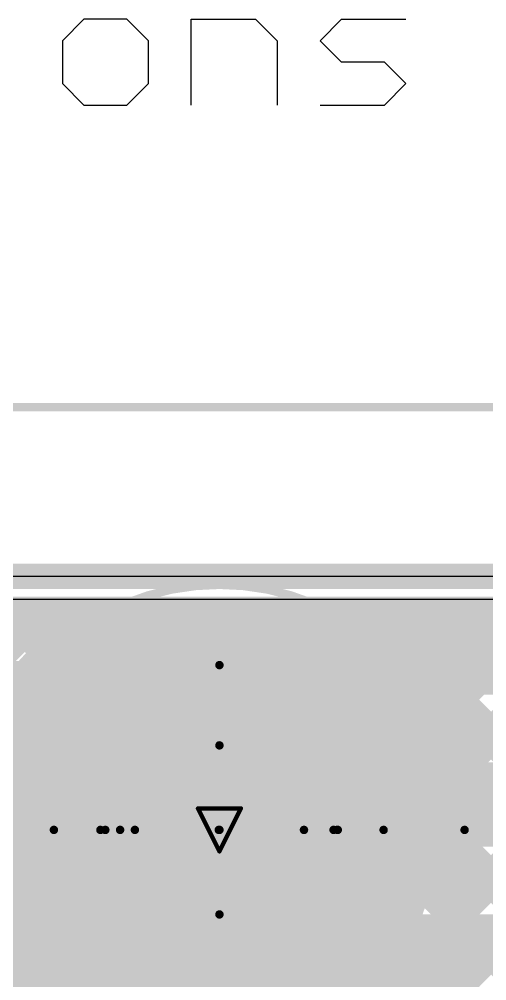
# Model space of a CAD drawing. Header units: millimetres. Extents: x 13 to 259, y -2 to 326.
# Drawn here: x 131.03 to 136.56, y 132.02 to 143.39 of the extents above; entities that cross this region are included whole.
import ezdxf

# ---------------------------------------------------------------- set-up
doc = ezdxf.new("R2010")
doc.units = ezdxf.units.MM
for name, color, linetype in [('BottomLayer', 5, 'Continuous'), ('BottomSolder', 6, 'Continuous'), ('ConnectLayer', 7, 'Continuous'), ('DrillDrawing', 1, 'Continuous'), ('Mechanical14', 56, 'Continuous'), ('Mechanical2', 216, 'Continuous'), ('Mechanical34', 56, 'Continuous'), ('Mechanical8', 56, 'Continuous'), ('Mechanical9', 56, 'Continuous'), ('MidLayer1', 16, 'Continuous'), ('MidLayer2', 76, 'Continuous'), ('MidLayer3', 90, 'Continuous'), ('MidLayer4', 156, 'Continuous'), ('MidLayer5', 130, 'Continuous'), ('MidLayer6', 216, 'Continuous'), ('MultiLayer', 9, 'Continuous'), ('TopLayer', 1, 'Continuous'), ('TopSolder', 216, 'Continuous')]:
    doc.layers.add(name, color=color, linetype=linetype)

# ---------------------------------------------------------------- blocks, each defined once
blk = doc.blocks.new('MTG270_500_187')
at = {"layer": 'BottomLayer', "const_width": 2.5}
blk.add_lwpolyline([(-1.25, 0, 1), (1.25, 0, 1)], format="xyb", close=True, dxfattribs=at)
at = {"layer": 'BottomSolder', "const_width": 2.602}
blk.add_lwpolyline([(-1.301, 0, 1), (1.301, 0, 1)], format="xyb", close=True, dxfattribs=at)
at = {"layer": 'MidLayer1', "const_width": 2.5}
blk.add_lwpolyline([(-1.25, 0, 1), (1.25, 0, 1)], format="xyb", close=True, dxfattribs=at)
at = {"layer": 'MidLayer2', "const_width": 2.5}
blk.add_lwpolyline([(-1.25, 0, 1), (1.25, 0, 1)], format="xyb", close=True, dxfattribs=at)
at = {"layer": 'MidLayer3', "const_width": 2.5}
blk.add_lwpolyline([(-1.25, 0, 1), (1.25, 0, 1)], format="xyb", close=True, dxfattribs=at)
at = {"layer": 'MidLayer4', "const_width": 2.5}
blk.add_lwpolyline([(-1.25, 0, 1), (1.25, 0, 1)], format="xyb", close=True, dxfattribs=at)
at = {"layer": 'MidLayer5', "const_width": 2.5}
blk.add_lwpolyline([(-1.25, 0, 1), (1.25, 0, 1)], format="xyb", close=True, dxfattribs=at)
at = {"layer": 'MidLayer6', "const_width": 2.5}
blk.add_lwpolyline([(-1.25, 0, 1), (1.25, 0, 1)], format="xyb", close=True, dxfattribs=at)
at = {"layer": 'MultiLayer', "const_width": 2.5}
blk.add_lwpolyline([(-1.25, 0, 1), (1.25, 0, 1)], format="xyb", close=True, dxfattribs=at)
at = {"layer": 'TopLayer', "const_width": 2.5}
blk.add_lwpolyline([(-1.25, 0, 1), (1.25, 0, 1)], format="xyb", close=True, dxfattribs=at)
at = {"layer": 'TopSolder', "const_width": 2.602}
blk.add_lwpolyline([(-1.301, 0, 1), (1.301, 0, 1)], format="xyb", close=True, dxfattribs=at)

msp = doc.modelspace()

# ---------------------------------------------------------------- linework, layer by layer
at = {"layer": 'ConnectLayer'}
msp.add_line((67.8, 136.8), (151.8, 136.8), dxfattribs=at)
msp.add_line((67.8, 136.8), (151.8, 136.8), dxfattribs=at)
at = {"layer": 'ConnectLayer', "const_width": 0.4}
for points in [[(90.1, 136.36), (151.36, 136.36)], [(90.1, 136.36), (151.36, 136.36)], [(114.637, 136.36), (132.031, 136.36)], [(114.637, 136.36), (132.031, 136.36)], [(126.683, 136.36), (131.083, 131.96)], [(126.869, 131.96), (131.269, 136.36)], [(127.532, 136.36), (131.932, 131.96)], [(127.717, 131.96), (132.117, 136.36)], [(128.38, 136.36), (132.78, 131.96)], [(128.566, 131.96), (132.966, 136.36)], [(129.229, 136.36), (133.629, 131.96)], [(129.414, 131.96), (133.814, 136.36)], [(130.077, 136.36), (131.002, 135.436)], [(130.077, 136.36), (131.002, 135.436)], [(130.077, 136.36), (134.477, 131.96)], [(130.263, 131.96), (134.663, 136.36)], [(130.514, 135.605), (131.269, 136.36)], [(130.514, 135.605), (131.269, 136.36)], [(130.926, 136.36), (131.391, 135.895)], [(130.926, 136.36), (131.391, 135.895)], [(130.926, 136.36), (135.326, 131.96)], [(131.111, 131.96), (135.511, 136.36)], [(131.4, 132.35), (131.4, 136.36)], [(131.774, 136.36), (131.868, 136.266)], [(131.774, 136.36), (131.868, 136.266)], [(131.774, 136.36), (138.194, 129.94)], [(131.96, 131.96), (136.36, 136.36)], [(131.96, 131.96), (136.36, 136.36)], [(132, 132.35), (132, 136.36)], [(132.6, 132.35), (132.6, 136.36)], [(132.623, 136.36), (139.043, 129.94)], [(132.809, 131.96), (137.209, 136.36)], [(133.2, 132.35), (133.2, 136.36)], [(133.471, 136.36), (139.891, 129.94)], [(133.657, 131.96), (138.057, 136.36)], [(133.8, 132.35), (133.8, 136.36)], [(134.32, 136.36), (140.74, 129.94)], [(134.4, 132.35), (134.4, 136.36)], [(134.506, 131.96), (138.906, 136.36)], [(134.769, 136.36), (151.36, 136.36)], [(134.769, 136.36), (151.36, 136.36)], [(134.874, 136.36), (144.3, 136.36)], [(134.874, 136.36), (144.3, 136.36)], [(134.874, 136.36), (144.3, 136.36)], [(134.874, 136.36), (144.3, 136.36)], [(135, 132.35), (135, 136.36)], [(135.169, 136.36), (138.36, 133.168)], [(135.169, 136.36), (138.36, 133.168)], [(135.169, 136.36), (141.589, 129.94)], [(135.216, 136.065), (135.511, 136.36)], [(135.216, 136.065), (135.511, 136.36)], [(135.354, 131.96), (139.754, 136.36)], [(135.6, 132.35), (135.6, 136.36)], [(135.643, 135.643), (136.36, 136.36)], [(135.643, 135.643), (136.36, 136.36)], [(135.643, 135.643), (136.36, 136.36)], [(135.643, 135.643), (136.36, 136.36)], [(135.916, 131.673), (140.603, 136.36)], [(135.98, 135.131), (137.209, 136.36)], [(135.98, 135.131), (137.209, 136.36)], [(136.017, 136.36), (138.66, 133.717)], [(136.017, 136.36), (138.66, 133.717)], [(136.017, 136.36), (142.437, 129.94)], [(136.081, 132.687), (139.754, 136.36)], [(136.081, 132.687), (139.754, 136.36)], [(136.2, 132.35), (136.2, 136.36)], [(68.24, 136.2), (151.36, 136.2)], [(68.24, 135.6), (151.36, 135.6)], [(136.213, 134.516), (137.247, 135.55)], [(136.213, 134.516), (137.247, 135.55)], [(133.328, 129.085), (139.506, 135.263)], [(136.016, 131.773), (139.506, 135.263)], [(68.24, 135), (151.36, 135)], [(128.086, 134.957), (132.523, 130.521)], [(136.303, 133.757), (137.473, 134.927)], [(136.303, 133.757), (137.473, 134.927)], [(68.24, 134.4), (151.36, 134.4)], [(136.229, 134.451), (145.468, 125.212)], [(136.229, 134.451), (145.468, 125.212)], [(68.24, 133.8), (151.36, 133.8)], [(136.291, 133.54), (147.853, 121.978)], [(136.291, 133.54), (147.853, 121.978)], [(68.24, 133.2), (151.36, 133.2)], [(136.141, 132.842), (145.636, 123.347)], [(136.141, 132.842), (145.636, 123.347)], [(111.689, 132.6), (151.36, 132.6)], [(111.939, 132.35), (146.59, 132.35)], [(135.866, 132.268), (144.56, 123.574)], [(135.866, 132.268), (144.56, 123.574)], [(122.839, 132.1), (131.047, 132.1)], [(130.943, 132.1), (132.523, 130.521)], [(125.699, 126.548), (131.135, 131.984)], [(125.699, 126.548), (131.135, 131.984)], [(135.746, 132.043), (140.531, 127.258)], [(126.675, 131.96), (135.629, 131.96)], [(135.629, 131.96), (137.649, 129.94)]]:
    msp.add_lwpolyline(points, dxfattribs=at)
for points in [[(136.303, 133.8, -1.765084), (132.031, 136.36)], [(130.739, 132.64, -0.390982), (132.031, 136.36)], [(134.769, 136.36, -0.276695), (136.303, 133.8)], [(134.769, 136.36, -0.276695), (136.303, 133.8)], [(136.303, 133.8, -0.161829), (135.725, 132.062)], [(135.363, 131.662, -0.448953), (131.047, 132.1)]]:
    msp.add_lwpolyline(points, format="xyb", dxfattribs=at)
at = {"layer": 'ConnectLayer', "const_width": 0.2}
for points in [[(130.826, 136.36, 1), (131.026, 136.36, 1)], [(130.826, 136.36, 1), (131.026, 136.36, 1)], [(130.826, 136.36, 1), (131.026, 136.36, 1)], [(131.169, 136.36, 1), (131.369, 136.36, 1)], [(131.169, 136.36, 1), (131.369, 136.36, 1)], [(131.169, 136.36, 1), (131.369, 136.36, 1)], [(131.3, 136.36, 1), (131.5, 136.36, 1)], [(131.674, 136.36, 1), (131.874, 136.36, 1)], [(131.674, 136.36, 1), (131.874, 136.36, 1)], [(131.674, 136.36, 1), (131.874, 136.36, 1)], [(131.9, 136.36, 1), (132.1, 136.36, 1)], [(131.931, 136.36, 1), (132.131, 136.36, 1)], [(131.931, 136.36, 1), (132.131, 136.36, 1)], [(131.931, 136.36, 1), (132.131, 136.36, 1)], [(131.931, 136.36, 1), (132.131, 136.36, 1)], [(132.017, 136.36, 1), (132.217, 136.36, 1)], [(132.5, 136.36, 1), (132.7, 136.36, 1)], [(132.523, 136.36, 1), (132.723, 136.36, 1)], [(132.866, 136.36, 1), (133.066, 136.36, 1)], [(133.1, 136.36, 1), (133.3, 136.36, 1)], [(133.371, 136.36, 1), (133.571, 136.36, 1)], [(133.7, 136.36, 1), (133.9, 136.36, 1)], [(133.714, 136.36, 1), (133.914, 136.36, 1)], [(134.22, 136.36, 1), (134.42, 136.36, 1)], [(134.3, 136.36, 1), (134.5, 136.36, 1)], [(134.563, 136.36, 1), (134.763, 136.36, 1)], [(134.669, 136.36, 1), (134.869, 136.36, 1)], [(134.669, 136.36, 1), (134.869, 136.36, 1)], [(134.669, 136.36, 1), (134.869, 136.36, 1)], [(134.669, 136.36, 1), (134.869, 136.36, 1)], [(134.774, 136.36, 1), (134.974, 136.36, 1)], [(134.774, 136.36, 1), (134.974, 136.36, 1)], [(134.774, 136.36, 1), (134.974, 136.36, 1)], [(134.774, 136.36, 1), (134.974, 136.36, 1)], [(134.9, 136.36, 1), (135.1, 136.36, 1)], [(135.069, 136.36, 1), (135.269, 136.36, 1)], [(135.069, 136.36, 1), (135.269, 136.36, 1)], [(135.069, 136.36, 1), (135.269, 136.36, 1)], [(135.411, 136.36, 1), (135.611, 136.36, 1)], [(135.411, 136.36, 1), (135.611, 136.36, 1)], [(135.411, 136.36, 1), (135.611, 136.36, 1)], [(135.5, 136.36, 1), (135.7, 136.36, 1)], [(135.917, 136.36, 1), (136.117, 136.36, 1)], [(135.917, 136.36, 1), (136.117, 136.36, 1)], [(135.917, 136.36, 1), (136.117, 136.36, 1)], [(136.1, 136.36, 1), (136.3, 136.36, 1)], [(136.26, 136.36, 1), (136.46, 136.36, 1)], [(136.26, 136.36, 1), (136.46, 136.36, 1)], [(136.26, 136.36, 1), (136.46, 136.36, 1)], [(136.26, 136.36, 1), (136.46, 136.36, 1)], [(136.26, 136.36, 1), (136.46, 136.36, 1)], [(136.26, 136.36, 1), (136.46, 136.36, 1)], [(131.768, 136.266, 1), (131.968, 136.266, 1)], [(131.768, 136.266, 1), (131.968, 136.266, 1)], [(135.116, 136.065, 1), (135.316, 136.065, 1)], [(135.116, 136.065, 1), (135.316, 136.065, 1)], [(131.291, 135.895, 1), (131.491, 135.895, 1)], [(131.291, 135.895, 1), (131.491, 135.895, 1)], [(135.543, 135.643, 1), (135.743, 135.643, 1)], [(135.543, 135.643, 1), (135.743, 135.643, 1)], [(135.543, 135.643, 1), (135.743, 135.643, 1)], [(135.543, 135.643, 1), (135.743, 135.643, 1)], [(130.902, 135.436, 1), (131.102, 135.436, 1)], [(130.902, 135.436, 1), (131.102, 135.436, 1)], [(135.88, 135.131, 1), (136.08, 135.131, 1)], [(135.88, 135.131, 1), (136.08, 135.131, 1)], [(136.113, 134.516, 1), (136.313, 134.516, 1)], [(136.113, 134.516, 1), (136.313, 134.516, 1)], [(136.129, 134.451, 1), (136.329, 134.451, 1)], [(136.129, 134.451, 1), (136.329, 134.451, 1)], [(136.203, 133.8, 1), (136.403, 133.8, 1)], [(136.203, 133.8, 1), (136.403, 133.8, 1)], [(136.203, 133.8, 1), (136.403, 133.8, 1)], [(136.203, 133.8, 1), (136.403, 133.8, 1)], [(136.203, 133.757, 1), (136.403, 133.757, 1)], [(136.203, 133.757, 1), (136.403, 133.757, 1)], [(136.191, 133.54, 1), (136.391, 133.54, 1)], [(136.191, 133.54, 1), (136.391, 133.54, 1)], [(136.041, 132.842, 1), (136.241, 132.842, 1)], [(136.041, 132.842, 1), (136.241, 132.842, 1)], [(135.981, 132.687, 1), (136.181, 132.687, 1)], [(135.981, 132.687, 1), (136.181, 132.687, 1)], [(131.3, 132.35, 1), (131.5, 132.35, 1)], [(131.9, 132.35, 1), (132.1, 132.35, 1)], [(132.5, 132.35, 1), (132.7, 132.35, 1)], [(133.1, 132.35, 1), (133.3, 132.35, 1)], [(133.7, 132.35, 1), (133.9, 132.35, 1)], [(134.3, 132.35, 1), (134.5, 132.35, 1)], [(134.9, 132.35, 1), (135.1, 132.35, 1)], [(135.5, 132.35, 1), (135.7, 132.35, 1)], [(136.1, 132.35, 1), (136.3, 132.35, 1)], [(135.766, 132.268, 1), (135.966, 132.268, 1)], [(135.766, 132.268, 1), (135.966, 132.268, 1)], [(130.843, 132.1, 1), (131.043, 132.1, 1)], [(130.947, 132.1, 1), (131.147, 132.1, 1)], [(130.947, 132.1, 1), (131.147, 132.1, 1)], [(131.035, 131.984, 1), (131.235, 131.984, 1)], [(131.035, 131.984, 1), (131.235, 131.984, 1)], [(135.625, 132.062, 1), (135.825, 132.062, 1)], [(135.646, 132.043, 1), (135.846, 132.043, 1)], [(130.983, 131.96, 1), (131.183, 131.96, 1)], [(131.011, 131.96, 1), (131.211, 131.96, 1)], [(131.832, 131.96, 1), (132.032, 131.96, 1)], [(131.86, 131.96, 1), (132.06, 131.96, 1)], [(131.86, 131.96, 1), (132.06, 131.96, 1)], [(132.68, 131.96, 1), (132.88, 131.96, 1)], [(132.709, 131.96, 1), (132.909, 131.96, 1)], [(133.529, 131.96, 1), (133.729, 131.96, 1)], [(133.557, 131.96, 1), (133.757, 131.96, 1)], [(134.377, 131.96, 1), (134.577, 131.96, 1)], [(134.406, 131.96, 1), (134.606, 131.96, 1)], [(135.226, 131.96, 1), (135.426, 131.96, 1)], [(135.254, 131.96, 1), (135.454, 131.96, 1)], [(135.529, 131.96, 1), (135.729, 131.96, 1)], [(135.529, 131.96, 1), (135.729, 131.96, 1)]]:
    msp.add_lwpolyline(points, format="xyb", close=True, dxfattribs=at)
at = {"layer": 'DrillDrawing', "const_width": 0.0508}
for points in [[(133.146, 134.054), (133.654, 134.054)], [(133.146, 134.054), (133.4, 133.546)], [(133.4, 133.546), (133.654, 134.054)]]:
    msp.add_lwpolyline(points, dxfattribs=at)
at = {"layer": 'DrillDrawing', "const_width": 0.0254}
for points in [[(133.133, 134.054, 1), (133.159, 134.054, 1)], [(133.133, 134.054, 1), (133.159, 134.054, 1)], [(133.641, 134.054, 1), (133.667, 134.054, 1)], [(133.641, 134.054, 1), (133.667, 134.054, 1)], [(133.387, 133.546, 1), (133.413, 133.546, 1)], [(133.387, 133.546, 1), (133.413, 133.546, 1)]]:
    msp.add_lwpolyline(points, format="xyb", close=True, dxfattribs=at)
at = {"layer": 'Mechanical14'}
for p, q in [((131.797, 143.391), (131.543, 143.137)), ((132.305, 143.391), (131.797, 143.391)), ((132.559, 143.137), (132.305, 143.391)), ((133.066, 142.375), (133.066, 143.391)), ((133.066, 143.391), (133.828, 143.391)), ((133.828, 143.391), (134.082, 143.137)), ((134.59, 143.137), (134.844, 143.391)), ((134.844, 143.391), (135.606, 143.391)), ((131.543, 143.137), (131.543, 142.629)), ((132.559, 142.629), (132.559, 143.137)), ((134.082, 143.137), (134.082, 142.375)), ((134.844, 142.883), (134.59, 143.137)), ((135.352, 142.883), (134.844, 142.883)), ((135.606, 142.629), (135.352, 142.883)), ((131.543, 142.629), (131.797, 142.375)), ((132.305, 142.375), (132.559, 142.629)), ((135.352, 142.375), (135.606, 142.629)), ((131.797, 142.375), (132.305, 142.375)), ((134.59, 142.375), (135.352, 142.375))]:
    msp.add_line(p, q, dxfattribs=at)
at = {"layer": 'Mechanical14', "const_width": 0.3}
msp.add_lwpolyline([(90.1, 136.8), (151.8, 136.8)], dxfattribs=at)
at = {"layer": 'Mechanical2', "const_width": 0.1}
for points in [[(133.4, 133.8), (133.4, 134.8)], [(132.225, 133.8), (133.4, 133.8)], [(133.4, 133.8), (134.8, 133.8)], [(133.4, 132.8), (133.4, 133.8)]]:
    msp.add_lwpolyline(points, dxfattribs=at)
at = {"layer": 'Mechanical2', "const_width": 0.05}
for points in [[(133.375, 134.8, 1), (133.425, 134.8, 1)], [(132.2, 133.8, 1), (132.25, 133.8, 1)], [(133.375, 133.8, 1), (133.425, 133.8, 1)], [(133.375, 133.8, 1), (133.425, 133.8, 1)], [(133.375, 133.8, 1), (133.425, 133.8, 1)], [(133.375, 133.8, 1), (133.425, 133.8, 1)], [(134.775, 133.8, 1), (134.825, 133.8, 1)], [(133.375, 132.8, 1), (133.425, 132.8, 1)]]:
    msp.add_lwpolyline(points, format="xyb", close=True, dxfattribs=at)
at = {"layer": 'Mechanical34', "const_width": 0.1}
for points in [[(68.2, 136.85), (151.8, 136.85)], [(133.4, 133.8), (133.4, 135.75)], [(131.442, 133.8), (133.392, 133.8)], [(133.4, 131.85), (133.4, 133.8)], [(133.4, 133.8), (135.342, 133.8)]]:
    msp.add_lwpolyline(points, dxfattribs=at)
at = {"layer": 'Mechanical34'}
for points, const_width in [([(133.375, 135.75, 1), (133.425, 135.75, 1)], 0.05), ([(134.792, 133.8, 1), (131.992, 133.8, 1)], 0.1), ([(131.417, 133.8, 1), (131.467, 133.8, 1)], 0.05), ([(131.967, 133.8, 1), (132.017, 133.8, 1)], 0.05), ([(133.367, 133.8, 1), (133.417, 133.8, 1)], 0.05), ([(133.375, 133.8, 1), (133.425, 133.8, 1)], 0.05), ([(133.375, 133.8, 1), (133.425, 133.8, 1)], 0.05), ([(133.375, 133.8, 1), (133.425, 133.8, 1)], 0.05), ([(134.767, 133.8, 1), (134.817, 133.8, 1)], 0.05), ([(135.317, 133.8, 1), (135.367, 133.8, 1)], 0.05)]:
    msp.add_lwpolyline(points, format="xyb", close=True, dxfattribs=dict(at, const_width=const_width))
at = {"layer": 'Mechanical8'}
for points, const_width in [([(136.3, 133.8, 1), (130.5, 133.8, 1)], 0.1), ([(134.75, 133.8, 1), (132.05, 133.8, 1)], 0.1), ([(133.375, 134.8, 1), (133.425, 134.8, 1)], 0.05), ([(132.025, 133.8, 1), (132.075, 133.8, 1)], 0.05), ([(132.375, 133.8, 1), (132.425, 133.8, 1)], 0.05), ([(133.375, 133.8, 1), (133.425, 133.8, 1)], 0.05), ([(133.375, 133.8, 1), (133.425, 133.8, 1)], 0.05), ([(133.375, 133.8, 1), (133.425, 133.8, 1)], 0.05), ([(133.375, 133.8, 1), (133.425, 133.8, 1)], 0.05), ([(134.375, 133.8, 1), (134.425, 133.8, 1)], 0.05), ([(134.725, 133.8, 1), (134.775, 133.8, 1)], 0.05), ([(136.275, 133.8, 1), (136.325, 133.8, 1)], 0.05), ([(133.375, 132.8, 1), (133.425, 132.8, 1)], 0.05)]:
    msp.add_lwpolyline(points, format="xyb", close=True, dxfattribs=dict(at, const_width=const_width))
at = {"layer": 'Mechanical8', "const_width": 0.1}
for points in [[(133.4, 133.8), (133.4, 134.8)], [(132.4, 133.8), (133.4, 133.8)], [(133.4, 133.8), (134.4, 133.8)], [(133.4, 132.8), (133.4, 133.8)]]:
    msp.add_lwpolyline(points, dxfattribs=at)
at = {"layer": 'Mechanical9', "const_width": 0.1}
for points in [[(120.4, 138.8), (145.3, 138.8)], [(120.4, 136.8), (144.3, 136.8)]]:
    msp.add_lwpolyline(points, dxfattribs=at)
at = {"layer": 'TopLayer'}
msp.add_line((151.525, 136.525), (68.1, 136.525), dxfattribs=at)

# ---------------------------------------------------------------- block references
msp.add_blockref('MTG270_500_187', (133.4, 133.8))

doc.saveas('drawing.dxf')
